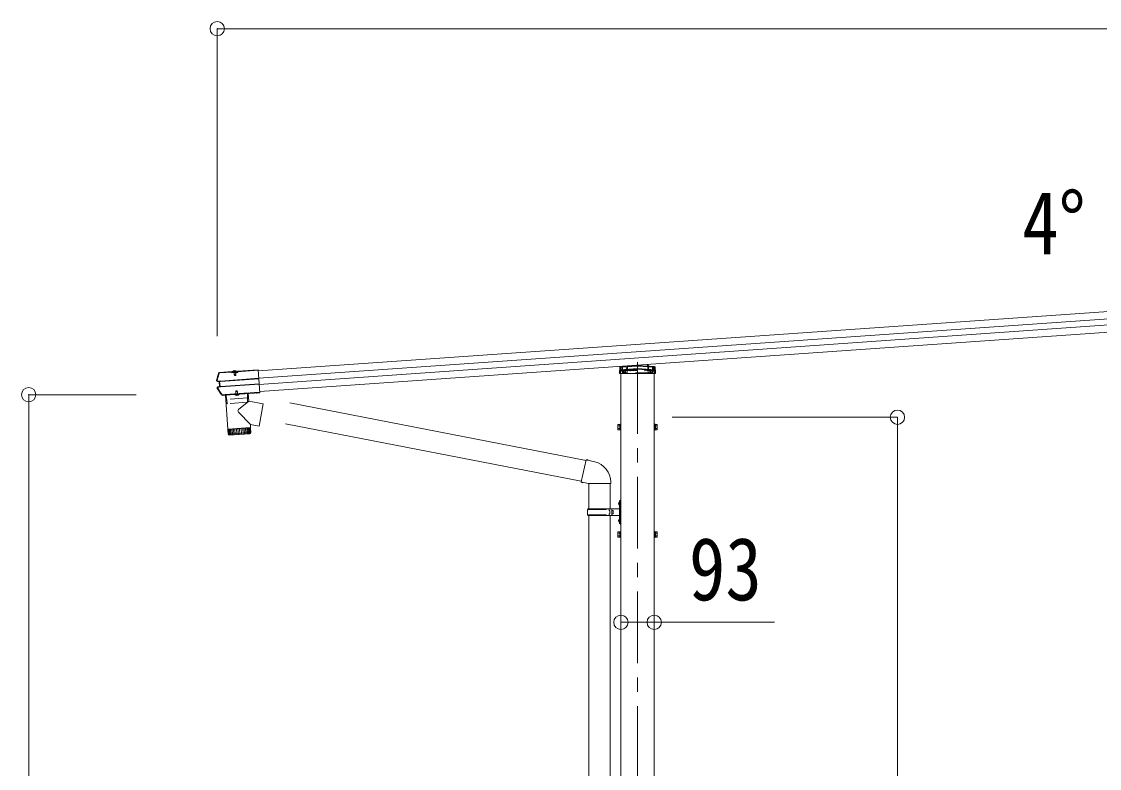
# Model space of a CAD drawing. Units: millimetres at full size, sheet at 1:40; details may follow other scales. Extents: x -11243 to 11243, y -7760 to 7760.
# Drawn here: x 929 to 3940, y -2670 to -584 of the extents above; entities that cross this region are included whole.
import ezdxf
from ezdxf.enums import TextEntityAlignment as Align

# ---------------------------------------------------------------- set-up
doc = ezdxf.new("R2010")
doc.units = ezdxf.units.MM
doc.header["$LTSCALE"] = 40
doc.header["$PDMODE"] = 32
doc.header["$PDSIZE"] = 40
doc.linetypes.add('CHAIN1', pattern=[8, 5, -1, 1, -1])
doc.linetypes.add('DASHED1', pattern=[1.8, 1.2, -0.6])
for name, color, linetype, lineweight in [('0-1_本体', 5, 'CHAIN1', 9), ('0-3_ELV2', 4, 'Continuous', 9), ('0-6_OTH_LINE', 6, 'Continuous', 9), ('0-7_SHAPE', 4, 'Continuous', 9), ('0-9_OUTLINE', 7, 'Continuous', 9)]:
    doc.layers.add(name, color=color, linetype=linetype, lineweight=lineweight)
doc.styles.add('ＭＳ ゴシック', font='')
doc.styles.get('ＭＳ ゴシック').set_extended_font_data('MS Gothic')

msp = doc.modelspace()

# ---------------------------------------------------------------- linework, layer by layer
at = {"layer": '0-1_本体'}
msp.add_line((2649.74, -1535.74), (2649.74, -4235.03), dxfattribs=at)
at = {"layer": '0-3_ELV2'}
for p, q in [((6801.43, -1195.28), (1590.35, -1559.67)), ((6802.85, -1215.59), (1591.77, -1579.98)), ((6804.06, -1232.83), (1592.97, -1597.22)), ((6805.48, -1253.14), (1594.39, -1617.53)), ((1481.99, -1564.06), (1481.8, -1564.2)), ((1481.8, -1564.2), (1481.9, -1565.67)), ((1482.22, -1564.03), (1481.99, -1564.06)), ((1482.09, -1565.55), (1481.99, -1564.06)), ((1482.02, -1565.59), (1482.09, -1565.55)), ((1482.09, -1565.55), (1517.7, -1563.06)), ((1482.22, -1564.03), (1517.6, -1561.56)), ((1516.42, -1563.27), (1516.55, -1565.23)), ((1533.51, -1564.05), (1516.55, -1565.23)), ((1517.7, -1563.06), (1517.6, -1561.56)), ((1517.85, -1562.36), (1517.6, -1561.56)), ((1517.77, -1563.65), (1517.74, -1563.18)), ((1532.08, -1562.65), (1517.77, -1563.65)), ((1531.83, -1561.51), (1517.87, -1562.49)), ((1517.87, -1562.49), (1517.95, -1563.63)), ((1519, -1562.41), (1518.98, -1562.21)), ((1530.26, -1562.17), (1519.58, -1562.92)), ((1521.94, -1563.35), (1522.04, -1564.85)), ((1522.52, -1564.11), (1522.66, -1563.6)), ((1522.52, -1564.11), (1527.51, -1563.76)), ((1522.52, -1564.11), (1523.01, -1571)), ((1522.96, -1564.08), (1522.86, -1563.59)), ((1522.96, -1564.08), (1523.5, -1571.88)), ((1527.08, -1563.79), (1527.11, -1563.29)), ((1527.08, -1563.79), (1527.63, -1571.6)), ((1527.51, -1563.76), (1527.31, -1563.28)), ((1527.51, -1563.76), (1527.99, -1570.65)), ((1528.03, -1564.43), (1527.92, -1562.94)), ((1529.57, -1563.12), (1529.51, -1562.22)), ((1530.77, -1561.59), (1530.76, -1561.39)), ((1531.96, -1560.56), (1531.83, -1561.38)), ((1531.83, -1561.51), (1531.91, -1562.66)), ((1531.96, -1560.56), (1590.12, -1556.49)), ((1532.07, -1562.06), (1531.96, -1560.56)), ((1532.05, -1562.18), (1532.07, -1562.06)), ((1533.37, -1562.09), (1532.05, -1562.18)), ((1532.05, -1562.18), (1532.08, -1562.65)), ((1532.07, -1562.06), (1590.23, -1557.99)), ((1533.37, -1562.09), (1533.51, -1564.05)), ((1590.12, -1556.49), (1594.63, -1620.93)), ((2600.8, -1556.39), (2649.74, -1552.96)), ((2601.33, -1547.88), (2649.74, -1544.49)), ((2649.74, -1544.49), (2698.16, -1547.88)), ((2649.74, -1544.49), (2649.74, -1545.44)), ((2649.74, -1552.96), (2698.68, -1556.39)), ((2649.74, -1552.96), (2649.74, -1553.91)), ((2679.56, -1541.96), (2679.84, -1546.6)), ((2699.09, -1548.82), (2700.19, -1566.89)), ((1480.86, -1589.44), (1476.11, -1588.87)), ((1482.27, -1588.1), (1476.29, -1587.38)), ((1481.78, -1589.38), (1480.86, -1589.44)), ((1481.9, -1565.67), (1482.02, -1565.59)), ((1483.18, -1588.04), (1482.27, -1588.1)), ((1483.41, -1604.43), (1482.27, -1588.1)), ((1482.49, -1589.44), (1483.02, -1589.4)), ((1483.79, -1588.05), (1483.56, -1588.07)), ((1591.8, -1580.44), (1484.67, -1587.94)), ((1484.76, -1589.17), (1591.88, -1581.68)), ((1485.73, -1603.04), (1592.85, -1595.54)), ((1523.01, -1571), (1527.99, -1570.65)), ((1527.31, -1572.4), (1527.99, -1570.65)), ((2603.24, -4739.17), (2603.24, -1566.89)), ((2696.24, -4739.17), (2696.24, -1566.89)), ((1477.62, -1606), (1483.41, -1604.43)), ((1482.75, -1603.24), (1481.82, -1603.31)), ((1484.32, -1604.37), (1483.41, -1604.43)), ((1483.96, -1603.05), (1483.43, -1603.08)), ((1484.67, -1604.29), (1484.9, -1604.27)), ((1485.82, -1604.27), (1592.94, -1596.78)), ((1497.96, -1626.19), (1579.36, -1620.49)), ((1498.06, -1627.68), (1579.47, -1621.99)), ((1498.4, -1627.65), (1562.24, -1623.19)), ((1536.22, -1625.26), (1524.45, -1626.08)), ((1527.93, -1615.56), (1527.25, -1617.32)), ((1532.24, -1616.97), (1527.25, -1617.32)), ((1527.58, -1622.12), (1527.25, -1617.32)), ((1528.01, -1621.99), (1527.62, -1616.37)), ((1531.32, -1615.33), (1527.93, -1615.56)), ((1532.24, -1616.97), (1531.32, -1615.33)), ((1532.13, -1621.7), (1531.74, -1616.08)), ((1532.57, -1621.77), (1532.24, -1616.97)), ((1536.22, -1625.26), (1536.21, -1625.01)), ((1579.36, -1620.49), (1579.47, -1621.99)), ((1579.64, -1621.61), (1579.47, -1621.99)), ((1579.54, -1620.11), (1579.64, -1621.61)), ((1585.63, -1621.19), (1579.64, -1621.61)), ((1585.52, -1619.69), (1585.63, -1621.19)), ((1585.85, -1621.55), (1585.63, -1621.19)), ((1585.75, -1620.05), (1594.52, -1619.43)), ((1585.75, -1620.05), (1585.85, -1621.55)), ((1585.85, -1621.55), (1594.63, -1620.93)), ((1587.04, -1619.96), (1587.15, -1621.46)), ((1587.12, -1621.06), (1594.6, -1620.54)), ((1490.85, -1626.68), (1491.58, -1626.63)), ((1491.23, -1628.16), (1491.68, -1628.13)), ((1491.58, -1626.63), (1491.68, -1628.13)), ((1497.84, -1627.33), (1491.85, -1627.75)), ((1497.73, -1625.83), (1497.84, -1627.33)), ((1497.84, -1626.79), (1497.84, -1626.79)), ((1498.06, -1627.68), (1497.84, -1627.33)), ((1497.96, -1626.19), (1498.06, -1627.68)), ((1524.45, -1626.08), (1524.43, -1625.83)), ((2594.54, -1710.17), (2595.12, -1709.16)), ((2594.54, -1710.17), (2594.54, -1723.17)), ((2600.04, -1709.16), (2595.12, -1709.16)), ((2600.04, -1712.91), (2595.12, -1712.91)), ((2600.04, -1708.96), (2600.04, -1723.97)), ((2601.64, -1709.42), (2600.04, -1709.42)), ((2600.04, -1715.97), (2601.64, -1715.97)), ((2697.84, -1709.42), (2699.44, -1709.42)), ((2699.44, -1715.97), (2697.84, -1715.97)), ((2699.44, -1708.96), (2699.44, -1723.97)), ((2699.44, -1708.96), (2704.36, -1708.96)), ((2699.44, -1712.71), (2704.36, -1712.71)), ((2704.94, -1709.97), (2704.36, -1708.96)), ((2704.94, -1709.97), (2704.94, -1722.97)), ((2594.54, -1723.17), (2595.12, -1724.17)), ((2600.04, -1720.42), (2595.12, -1720.42)), ((2600.04, -1724.17), (2595.12, -1724.17)), ((2600.03, -1716.97), (2601.64, -1716.97)), ((2600.04, -1723.52), (2601.64, -1723.52)), ((2699.45, -1716.97), (2697.84, -1716.97)), ((2699.44, -1723.52), (2697.84, -1723.52)), ((2699.44, -1720.22), (2704.36, -1720.22)), ((2699.44, -1723.97), (2704.36, -1723.97)), ((2704.94, -1722.97), (2704.36, -1723.97)), ((2594.54, -2010.17), (2595.12, -2009.16)), ((2594.54, -2010.17), (2594.54, -2023.17)), ((2600.04, -2009.16), (2595.12, -2009.16)), ((2600.04, -2012.91), (2595.12, -2012.91)), ((2600.03, -2016.97), (2601.64, -2016.97)), ((2600.04, -2008.96), (2600.04, -2023.97)), ((2601.64, -2009.42), (2600.04, -2009.42)), ((2600.04, -2015.97), (2601.64, -2015.97)), ((2697.84, -2009.42), (2699.44, -2009.42)), ((2699.44, -2015.97), (2697.84, -2015.97)), ((2699.45, -2016.97), (2697.84, -2016.97)), ((2699.44, -2008.96), (2699.44, -2023.97)), ((2699.44, -2008.96), (2704.36, -2008.96)), ((2699.44, -2012.71), (2704.36, -2012.71)), ((2704.94, -2009.97), (2704.36, -2008.96)), ((2704.94, -2009.97), (2704.94, -2022.97)), ((2594.54, -2023.17), (2595.12, -2024.17)), ((2600.04, -2020.42), (2595.12, -2020.42)), ((2600.04, -2024.17), (2595.12, -2024.17)), ((2600.04, -2023.52), (2601.64, -2023.52)), ((2699.44, -2023.52), (2697.84, -2023.52)), ((2699.44, -2020.22), (2704.36, -2020.22)), ((2699.44, -2023.97), (2704.36, -2023.97)), ((2704.94, -2022.97), (2704.36, -2023.97))]:
    msp.add_line(p, q, dxfattribs=at)
at = {"layer": '0-3_ELV2', "linetype": 'DASHED1'}
for p, q in [((1520.2, -1562.3), (1520.13, -1562.55)), ((1520.26, -1561.77), (1529.43, -1561.12)), ((1520.33, -1562.86), (1520.26, -1561.77)), ((1522.32, -1559.39), (1523.72, -1561.76)), ((1522.66, -1563.6), (1522.76, -1563.21)), ((1522.76, -1563.21), (1522.68, -1562.1)), ((1522.84, -1563.59), (1522.7, -1561.6)), ((1522.86, -1563.59), (1522.75, -1563)), ((1524.9, -1562.29), (1523.72, -1561.76)), ((1524.9, -1562.29), (1526, -1561.6)), ((1527.06, -1559.06), (1526, -1561.6)), ((1527.13, -1563.29), (1526.99, -1561.3)), ((1527.15, -1562.9), (1527.07, -1561.79)), ((1527.11, -1563.29), (1527.14, -1562.69)), ((1527.31, -1563.28), (1527.15, -1562.9)), ((1529.51, -1562.22), (1529.43, -1561.12)), ((1529.56, -1561.64), (1529.67, -1561.88)), ((2600.87, -1556.39), (2698.61, -1556.39)), ((2603.35, -1549.74), (2602.3, -1566.89)), ((2602.77, -1559.19), (2607.74, -1559.19)), ((2602.82, -1558.39), (2696.67, -1558.39)), ((2649.74, -1554.97), (2602.83, -1558.25)), ((2649.74, -1546.5), (2603.35, -1549.74)), ((2606.54, -1549.52), (2606.54, -1563.16)), ((2606.54, -1563.16), (2607.54, -1564.89)), ((2691.94, -1564.89), (2607.54, -1564.89)), ((2607.74, -1549.44), (2607.74, -1564.89)), ((2609.24, -1557.8), (2609.24, -1564.89)), ((2612.34, -1558.39), (2612.34, -1564.89)), ((2612.47, -1558.39), (2612.47, -1564.89)), ((2612.74, -1557.56), (2612.74, -1564.89)), ((2612.74, -1563.16), (2615.74, -1563.16)), ((2615.74, -1557.35), (2615.74, -1564.89)), ((2618.98, -1557.33), (2619.67, -1546.15)), ((2621.68, -1546.01), (2620.4, -1566.89)), ((2623.74, -1556.39), (2623.74, -1558.39)), ((2628.24, -1559.19), (2628.24, -1556.47)), ((2629.74, -1559.19), (2628.24, -1559.19)), ((2629.74, -1556.37), (2629.74, -1559.19)), ((2696.14, -1549.74), (2649.74, -1546.5)), ((2696.66, -1558.25), (2649.74, -1554.97)), ((2669.74, -1559.19), (2669.74, -1556.37)), ((2669.74, -1559.19), (2671.24, -1559.19)), ((2671.24, -1556.47), (2671.24, -1559.19)), ((2675.74, -1558.39), (2675.74, -1556.39)), ((2677.56, -1542.1), (2679.08, -1566.89)), ((2679.84, -1546.6), (2680.5, -1557.33)), ((2683.74, -1557.35), (2683.74, -1564.89)), ((2683.74, -1563.16), (2686.74, -1563.16)), ((2686.74, -1557.56), (2686.74, -1564.89)), ((2687.01, -1558.39), (2687.01, -1564.89)), ((2687.14, -1558.39), (2687.14, -1564.89)), ((2690.24, -1557.8), (2690.24, -1564.89)), ((2691.74, -1549.44), (2691.74, -1564.89)), ((2691.74, -1559.19), (2696.71, -1559.19)), ((2691.94, -1564.89), (2692.94, -1563.16)), ((2692.94, -1549.52), (2692.94, -1563.16)), ((2697.19, -1566.89), (2696.14, -1549.74)), ((1528.01, -1628.17), (1529.17, -1625.37)), ((1530.27, -1624.68), (1529.17, -1625.37)), ((1530.27, -1624.68), (1531.45, -1625.21)), ((1532.99, -1627.82), (1531.45, -1625.21))]:
    msp.add_line(p, q, dxfattribs=at)
at = {"layer": '0-3_ELV2'}
for points in [[(1517.7, -1563.06), (1517.74, -1563.18), (1516.42, -1563.27)], [(1529.57, -1563.12), (1520.4, -1563.76), (1520.33, -1562.86)], [(2700.19, -1566.89), (2599.29, -1566.89), (2600.4, -1548.82)], [(1475.19, -1585.74), (1478.01, -1576.08), (1481.02, -1566.47)], [(1477.23, -1604.55), (1481.82, -1603.31), (1480.86, -1589.44)], [(1523.01, -1571), (1523.92, -1572.64), (1527.31, -1572.4)], [(1489.81, -1626.2), (1483.25, -1617.17), (1476.89, -1607.99)], [(1562.67, -1622.16), (1562.6, -1621.16), (1497.76, -1625.69), (1497.83, -1626.69)], [(1585.75, -1620.05), (1585.52, -1619.69), (1579.54, -1620.11), (1579.36, -1620.49)], [(1497.96, -1626.19), (1497.73, -1625.83), (1491.75, -1626.25), (1491.58, -1626.63)], [(1491.75, -1626.25), (1491.85, -1627.75), (1491.68, -1628.13)], [(2603.24, -1707.97), (2601.64, -1707.97), (2601.64, -1724.97), (2603.24, -1724.97)], [(2696.24, -1707.97), (2697.84, -1707.97), (2697.84, -1724.97), (2696.24, -1724.97)], [(2603.24, -2007.97), (2601.64, -2007.97), (2601.64, -2024.97), (2603.24, -2024.97)], [(2696.24, -2007.97), (2697.84, -2007.97), (2697.84, -2024.97), (2696.24, -2024.97)]]:
    msp.add_lwpolyline(points, dxfattribs=at)
for centre, radius, start, end in [((1482.53, -1567.3), 3.19, 103.22631, 162.05142), ((1519.53, -1562.17), 0.55, 142.43917, 184), ((1519.54, -1562.37), 0.545, 184, 274), ((1525.2, -1566.53), 7.7, 45.56083, 142.43917), ((1530.22, -1561.62), 0.545, 274, 4), ((1530.21, -1561.43), 0.55, 4, 45.56083), ((2600.87, -1557.38), 1, 94, 176.5), ((2601.39, -1548.88), 1, 94, 176.5), ((2698.09, -1548.88), 1, 3.5, 86), ((2698.61, -1557.38), 1, 3.5, 86), ((1476.44, -1586.09), 2.8, 164.31277, 263.16971), ((1957.04, -1721.07), 502, 162.04537, 164.31277), ((1476.44, -1586.09), 1.3, 164.24366, 263.03582), ((1482.16, -1566.84), 1.2, 102.71221, 162.01357), ((1477.96, -1607.26), 2.8, 105.16971, 214.06629), ((1891.49, -1327.63), 502, 214.06629, 216.59248), ((1477.97, -1607.26), 1.3, 105.30295, 214.13631), ((1529.99, -1620.73), 7.7, 223.98312, 324.01688), ((1561.67, -1622.23), 1, 274, 4), ((1491, -1624.98), 3.19, 216.58984, 274.01289), ((1490.77, -1625.49), 1.2, 216.62025, 274.01295), ((1498.83, -1626.62), 1, 184, 274), ((2597.86, -1711.04), 3.32, 145.61575, 214.38425), ((2606.96, -1716.67), 12.42, 162.41205, 197.58795), ((2701.62, -1710.84), 3.32, 325.61575, 34.38425), ((2692.52, -1716.47), 12.42, 342.41205, 17.58795), ((2597.86, -1722.3), 3.32, 145.61575, 214.38425), ((2701.62, -1722.1), 3.32, 325.61575, 34.38425), ((2597.86, -2011.04), 3.32, 145.61575, 214.38425), ((2606.96, -2016.67), 12.42, 162.41205, 197.58795), ((2701.62, -2010.84), 3.32, 325.61575, 34.38425), ((2692.52, -2016.47), 12.42, 342.41205, 17.58795), ((2597.86, -2022.3), 3.32, 145.61575, 214.38425), ((2701.62, -2022.1), 3.32, 325.61575, 34.38425)]:
    msp.add_arc(centre, radius, start, end, dxfattribs=at)
at = {"layer": '0-3_ELV2', "linetype": 'DASHED1'}
for centre, radius, start, end in [((1519.65, -1562.41), 0.5, 274, 344), ((1520.97, -1562.52), 0.8, 94, 164), ((1522.19, -1562.13), 0.5, 4, 94), ((1527.57, -1561.76), 0.5, 94, 184), ((1528.83, -1561.97), 0.8, 24, 94), ((1530.12, -1561.68), 0.5, 204, 274), ((2600.87, -1557.39), 1, 90, 176.5), ((2698.61, -1557.39), 1, 3.5, 90)]:
    msp.add_arc(centre, radius, start, end, dxfattribs=at)
at = {"layer": '0-3_ELV2'}
for centre, major_axis, ratio, start_param, end_param in [((1518.07, -1565.54), (-0.22, 3.19), 0.014286, 5.9883828, 6.2220988), ((1532.06, -1564.57), (-0.22, 3.19), 0.014286, 0.0610865, 0.2948025), ((1484.8, -1589.74), (3.03, -0.36), 0.014525, 2.4375911, 3.0658321), ((1484.8, -1589.75), (2.99, 0.21), 0.19438, 1.5707963, 2.1939282), ((1484.69, -1588.22), (1.52, -0.18), 0.014525, 2.4126357, 3.0658321), ((1484.69, -1588.23), (1.5, 0.1), 0.19438, 1.5707963, 2.2034964), ((1485.69, -1602.44), (2.95, 0.8), 0.014957, 3.2171785, 3.8372566), ((1485.69, -1602.45), (2.99, 0.21), 0.19438, 4.0848352, 4.712389), ((1485.79, -1603.97), (1.48, 0.4), 0.014957, 3.2171785, 3.8435615), ((1485.8, -1603.98), (1.5, 0.1), 0.19438, 4.0561004, 4.712389)]:
    msp.add_ellipse(centre, major_axis=major_axis, ratio=ratio, start_param=start_param, end_param=end_param, dxfattribs=at)
at = {"layer": '0-6_OTH_LINE'}
for p, q in [((1475.64, -604.08), (1475.64, -1462.98)), ((6885.64, -604.08), (1475.64, -604.08)), ((949.11, -4189.17), (949.11, -1626.17)), ((949.11, -1626.17), (1249.11, -1626.17)), ((3375.74, -1689.17), (2746.24, -1689.17)), ((3375.74, -4189.17), (3375.74, -1689.17)), ((2603.24, -2261.86), (2696.24, -2261.86)), ((2696.24, -2261.86), (3032.39, -2261.86))]:
    msp.add_line(p, q, dxfattribs=at)
for p in [(1475.64, -604.08), (949.11, -1626.17), (3375.74, -1689.17), (2603.24, -2261.86), (2696.24, -2261.86)]:
    msp.add_point(p, dxfattribs=at)
at = {"layer": '0-9_OUTLINE', "linetype": 'DASHED1'}
for p, q in [((1560.1, -1623.34), (1560.57, -1634.85)), ((1500.54, -1627.5), (1501.68, -1638.97)), ((1560.1, -1635.37), (1502.21, -1639.42)), ((1503.69, -1650.86), (1502.41, -1639.4)), ((1559.63, -1647.43), (1504.23, -1651.3)), ((1560.1, -1646.92), (1559.77, -1635.39))]:
    msp.add_line(p, q, dxfattribs=at)
at = {"layer": '0-9_OUTLINE'}
for p, q in [((1562.18, -1623.19), (1563.63, -1644)), ((1498.33, -1627.66), (1504.96, -1722.43)), ((1563.63, -1644), (1535.33, -1667.46)), ((1604.39, -1651.92), (1563.63, -1644)), ((1604.39, -1651.92), (1592.33, -1713.96)), ((2505.82, -1809.49), (1678.13, -1648.6)), ((1568.2, -1709.27), (1534.92, -1674.78)), ((1568.2, -1709.27), (1568.8, -1717.96)), ((1568.2, -1709.27), (1592.33, -1713.96)), ((2492.22, -1867.96), (1666.68, -1707.5)), ((1504.96, -1722.43), (1568.8, -1717.96)), ((1568.87, -1718.96), (1505.03, -1723.42)), ((1505.03, -1723.42), (1506.17, -1736.43)), ((1506.75, -1737.95), (1505.73, -1723.38)), ((1506.16, -1736.38), (1569.55, -1731.94)), ((1506.95, -1723.29), (1508, -1738.25)), ((1509.81, -1738.13), (1508.77, -1723.16)), ((1566.77, -1735.15), (1509.37, -1739.16)), ((1509.45, -1722.11), (1509.54, -1723.11)), ((1511.13, -1723), (1512.17, -1737.96)), ((1515.03, -1737.76), (1513.99, -1722.8)), ((1518.34, -1737.53), (1517.3, -1722.57)), ((1520.99, -1722.31), (1522.04, -1737.27)), ((1524.99, -1722.03), (1526.04, -1736.99)), ((1529.23, -1721.73), (1530.27, -1736.7)), ((1533.61, -1721.42), (1534.66, -1736.39)), ((1538.07, -1721.11), (1539.11, -1736.08)), ((1542.49, -1720.8), (1543.54, -1735.77)), ((1546.82, -1720.5), (1547.86, -1735.47)), ((1550.94, -1720.21), (1551.99, -1735.18)), ((1554.8, -1719.94), (1555.85, -1734.91)), ((1558.31, -1719.7), (1559.36, -1734.66)), ((1561.4, -1719.48), (1562.45, -1734.45)), ((1564.02, -1719.3), (1565.07, -1734.26)), ((1564.31, -1718.28), (1564.37, -1719.27)), ((1566.11, -1719.15), (1567.16, -1734.12)), ((1567.64, -1719.05), (1568.68, -1734.01)), ((1569.56, -1732), (1568.87, -1718.96)), ((2506.18, -1807.93), (2491.82, -1869.68)), ((2506.18, -1807.93), (2530.49, -1813.73)), ((2491.82, -1869.68), (2511.9, -1874.22)), ((2491.82, -1869.68), (2495.82, -1872.35)), ((2496.69, -1870.78), (2495.82, -1872.35)), ((2511.9, -1874.22), (2574.63, -1874.22)), ((2513.26, -1874.22), (2513.26, -1945.22)), ((2573.26, -1874.22), (2573.26, -1945.22)), ((2574.63, -1870.06), (2574.63, -1874.22)), ((2598.21, -1926.07), (2598.84, -1926.07)), ((2598.21, -1926.07), (2598.21, -1934.37)), ((2598.84, -1926.07), (2599.24, -1926.47)), ((2599.24, -1922.22), (2602.24, -1920.72)), ((2599.24, -1922.22), (2599.24, -1986.22)), ((2602.24, -1920.72), (2602.24, -1987.72)), ((2602.24, -1920.72), (2603.24, -1920.72)), ((2510.27, -1947.22), (2560.6, -1947.22)), ((2511.27, -1945.22), (2597.27, -1945.22)), ((2511.27, -1945.22), (2511.27, -1947.22)), ((2570.27, -1945.22), (2570.27, -1949.72)), ((2570.27, -1949.72), (2572.27, -1949.72)), ((2572.27, -1949.72), (2572.27, -1958.72)), ((2578.24, -1945.22), (2578.24, -1963.22)), ((2578.24, -1949.72), (2581.24, -1949.72)), ((2581.24, -1949.72), (2581.24, -1958.72)), ((2596.94, -1928.07), (2598.98, -1929.07)), ((2598.21, -1934.37), (2598.84, -1934.37)), ((2598.98, -1929.07), (2599.6, -1930.22)), ((2510.27, -1961.22), (2560.6, -1961.22)), ((2511.27, -1963.22), (2511.27, -1961.22)), ((2511.27, -1963.22), (2597.27, -1963.22)), ((2513.25, -1963.22), (2513.25, -2955.19)), ((2570.27, -1963.22), (2570.27, -1958.72)), ((2570.27, -1958.72), (2572.27, -1958.72)), ((2573.25, -1963.22), (2573.25, -2955.19)), ((2578.24, -1958.72), (2581.24, -1958.72)), ((2596.94, -1976.07), (2598.98, -1977.07)), ((2598.21, -1974.07), (2598.84, -1974.07)), ((2598.21, -1974.07), (2598.21, -1982.37)), ((2598.21, -1982.37), (2598.84, -1982.37)), ((2598.84, -1974.07), (2598.84, -1982.37)), ((2598.84, -1974.07), (2599.24, -1974.47)), ((2598.84, -1982.37), (2599.24, -1981.97)), ((2598.98, -1977.07), (2599.6, -1978.22)), ((2599.24, -1986.22), (2602.24, -1987.72)), ((2602.24, -1987.72), (2603.24, -1987.72))]:
    msp.add_line(p, q, dxfattribs=at)
for points in [[(2506.18, -1807.93), (2510.9, -1807.48), (2511.04, -1809.09)], [(2598.84, -1926.07), (2598.84, -1934.37), (2599.24, -1933.97)], [(2596.94, -1932.37), (2598.98, -1931.37), (2599.6, -1930.22)], [(2596.94, -1980.37), (2598.98, -1979.37), (2599.6, -1978.22)]]:
    msp.add_lwpolyline(points, dxfattribs=at)
at = {"layer": '0-9_OUTLINE', "linetype": 'DASHED1'}
for centre, start, end in [((1502.18, -1638.92), 185.67065, 274), ((1504.19, -1650.81), 186.38594, 274), ((1559.6, -1646.93), 274, 1.61406), ((1560.07, -1634.87), 274, 2.32935)]:
    msp.add_arc(centre, 0.5, start, end, dxfattribs=at)
at = {"layer": '0-9_OUTLINE'}
for centre, radius, start, end in [((1538.52, -1671.31), 5, 129.65551, 223.97399), ((1509.16, -1736.17), 3, 185, 274.04832), ((1566.56, -1732.15), 3, 274, 3), ((2516.63, -1870.06), 58, 0, 76.56538), ((2602.54, -1930.22), 6, 136.21765, 223.78235), ((2559.02, -1954.22), 49.25, 171.82876, 180.00002), ((2559.02, -1954.22), 49.25, 180.00002, 188.17127), ((2560.6, -1945.22), 2, 270, 359.99998), ((2597.24, -1943.22), 2, 270, 359.99998), ((2560.6, -1963.22), 2, 0.00005, 90.00004), ((2602.54, -1978.22), 6, 136.21765, 223.78235), ((2597.24, -1965.22), 2, 0.00005, 90.00004)]:
    msp.add_arc(centre, radius, start, end, dxfattribs=at)

# ---------------------------------------------------------------- texts
at = {"layer": '0-6_OTH_LINE', "color": 7, "style": 'ＭＳ ゴシック', "width": 0.85}
msp.add_text('93', height=176, dxfattribs=at).set_placement((2793.26, -2253.39), align=Align.BOTTOM_LEFT)
at = {"layer": '0-7_SHAPE', "color": 7, "style": 'ＭＳ ゴシック', "width": 0.85}
msp.add_text('4°', height=176, dxfattribs=at).set_placement((3724.2, -1286.92), align=Align.BOTTOM_LEFT)

doc.saveas('drawing.dxf')
